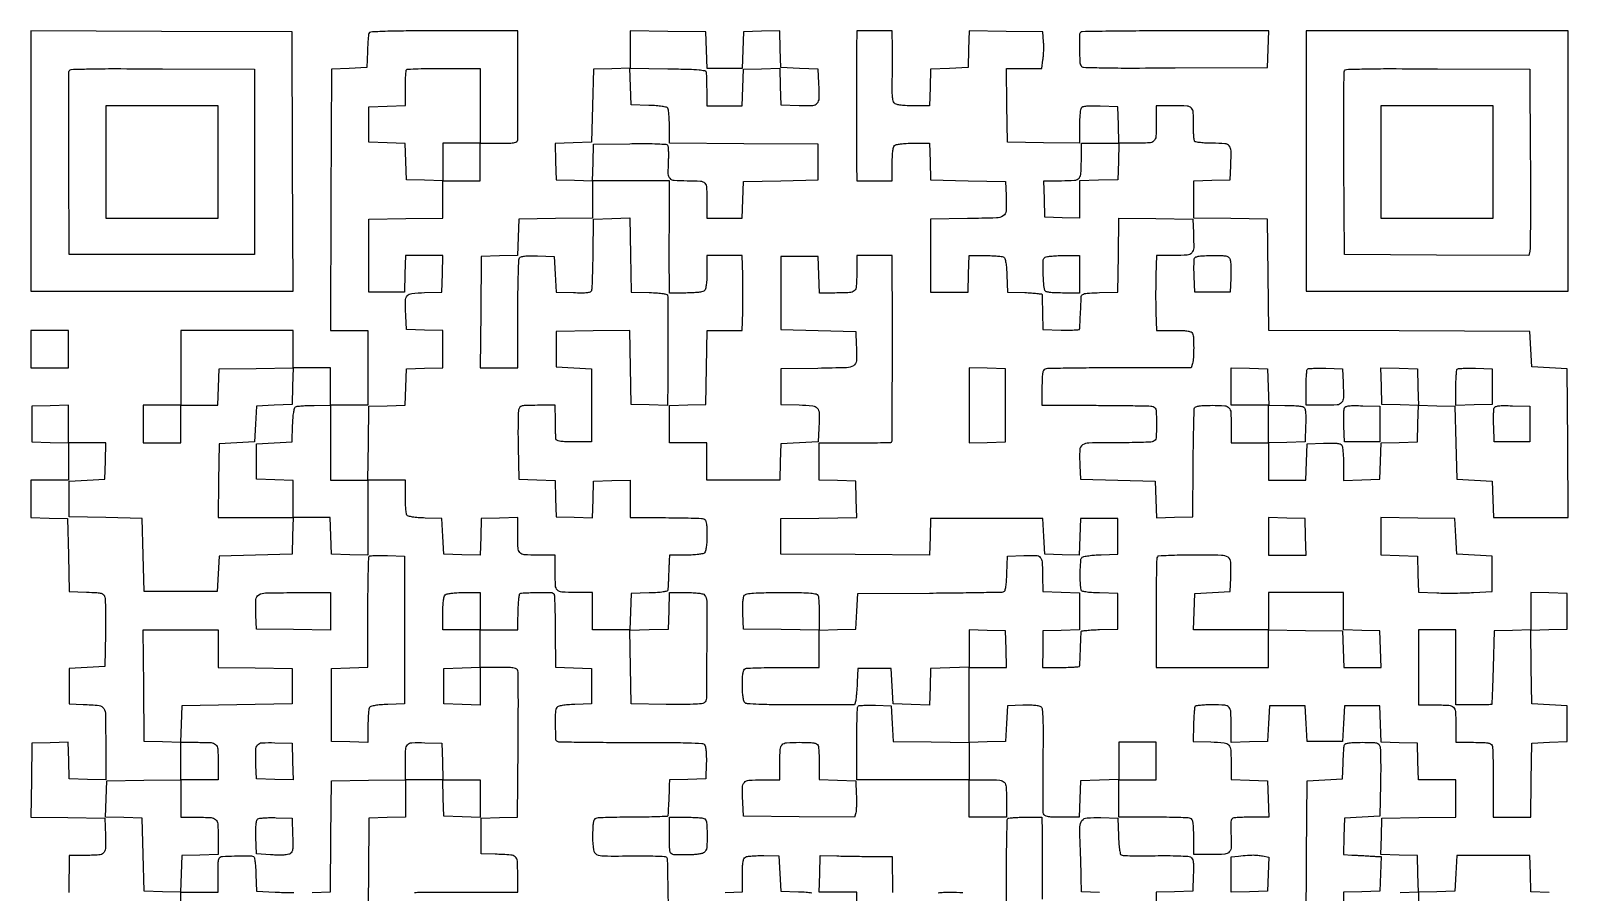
# Model space of a CAD drawing. Extents: x 156 to 936, y 100 to 969.
# Drawn here: x 156 to 936, y 532 to 969 of the extents above; entities that cross this region are included whole.
import ezdxf

# ---------------------------------------------------------------- set-up
doc = ezdxf.new("R2010")
doc.units = 0

msp = doc.modelspace()

# ---------------------------------------------------------------- linework, layer by layer
for points in [[(926.287036, 531.787036), (917.074071, 532.074071), (916.787036, 541.287036), (916.5, 550.5), (898, 550.5), (879.5, 550.5), (879, 541.5), (878.5, 532.5), (869.288016, 532.212977), (860.076031, 531.925954), (859.788016, 541.212977), (859.5, 550.5), (850.212977, 550.788016), (840.925954, 551.076031), (841.212977, 560.288016), (841.5, 569.5), (860.25, 569.772065), (879, 570.044131), (879, 579.522065), (879, 589), (869.537526, 589), (860.075052, 589), (859.787526, 598.25), (859.5, 607.5), (850.287036, 607.787036), (841.074071, 608.074071), (840.787036, 617.287036), (840.5, 626.5), (831.5, 626.5), (822.5, 626.5), (822, 617.5), (821.5, 608.5), (812.5, 608.5), (803.5, 608.5), (803, 617.5), (802.5, 626.5), (793.5, 626.5), (784.5, 626.5), (784, 617.5), (783.5, 608.5), (774.25, 608.212474), (765, 607.924948), (765, 615.880687, 0.010965), (764.836095, 623.354089, 0.167968), (763.900417, 625.719455, 0.20119), (761.766276, 626.788006, 0.016782), (755.452028, 627, 0.008888), (752.222727, 626.942591, 0.013515), (749.422206, 626.767103, 0.008085), (747.120853, 626.522754, 0.227632), (746.628031, 626.207158, 0.115406), (746.424959, 625.602036, 0.004189), (746.21565, 623.162924, 0.007479), (746.034348, 620.255064, 0.005156), (745.912271, 616.957158), (745.686513, 608.5), (754.736068, 608.213893, -0.016106), (761.515862, 607.780658, -0.193567), (763.795303, 606.598505, -0.1672), (764.794499, 604.086841, -0.01135), (764.986345, 596.287526), (765, 589.075052), (774.25, 588.787526), (783.5, 588.5), (783.787526, 579.25), (784.075052, 570), (775.619313, 570, 0.005561), (772.283517, 569.962899, 0.007419), (769.256236, 569.850592, 0.00541), (766.732639, 569.692055, 0.072943), (765.831787, 569.491376, 0.207813), (765.223381, 568.895958, 0.061832), (764.877835, 567.61195, 0.036994), (764.743996, 565.569204, 0.010749), (764.838788, 562.413203, -0.013951), (765.014356, 554.982577, -0.178905), (764.054579, 552.419832, -0.199266), (761.704772, 551.240922, -0.01791), (754.980948, 551), (746, 551), (746, 559.893011, 0.00673), (745.937024, 564.571713, 0.034532), (745.688469, 567.154102, 0.06988), (745.217093, 568.653872, 0.192406), (744.418213, 569.393011, 0.081401), (743.244542, 569.635772, 0.002396), (738.184475, 569.821697, 0.00474), (732.207024, 569.955951, 0.003244), (725.418213, 570), (708, 570), (708, 579.5), (708, 589), (717.5, 589), (727, 589), (727, 598.5), (727, 608), (717.5, 608), (708, 608), (708, 598.536212), (708, 589.072424), (698.25, 588.786212), (688.5, 588.5), (688.212474, 579.25), (687.924948, 570), (679.079106, 570, -0.005878), (674.137473, 570.058099, -0.040762), (671.731821, 570.311608, -0.100956), (670.442584, 570.838097, -0.187394), (669.803375, 571.75, -0.057871), (669.636733, 573.073312, -0.000953), (669.57898, 580.524659, -0.002459), (669.570938, 589.201969, -0.001629), (669.643152, 599.163733, 0.00201), (669.730565, 612.638989, 0.0108), (669.590187, 619.975245, 0.013105), (669.281961, 624.572874, 0.198789), (668.551205, 625.957503, 0.130126), (667.558181, 626.417653, 0.021139), (665.432737, 626.701708, 0.020265), (662.669768, 626.840145, 0.011743), (659.344796, 626.793771), (651.5, 626.5), (651, 617.5), (650.5, 608.5), (641.25, 608.212474), (632, 607.924948), (632, 626.962474), (632, 646), (641.537526, 646), (651.075052, 646), (650.787526, 655.25), (650.5, 664.5), (641.25, 664.787526), (632, 665.075052), (632, 655.573738), (632, 646.072424), (622.25, 645.786212), (612.5, 645.5), (612.211984, 636.212977), (611.923969, 626.925954), (602.711984, 627.212977), (593.5, 627.5), (593, 636.5), (592.5, 645.5), (584, 645.5), (575.5, 645.5), (575.245668, 638.5, -0.005576), (575.110521, 635.655057, -0.006083), (574.914846, 632.895312, -0.00573), (574.691674, 630.538492, -0.029765), (574.476616, 629.25), (573.961896, 627), (546.680948, 627, -0.002273), (533.614214, 627.059398, -0.008254), (525.311537, 627.271993, -0.006438), (519.543128, 627.589485, -0.181334), (518.2, 628.2, -0.142062), (517.698102, 629.111853, -0.021703), (517.327993, 631.174718, -0.021121), (517.08019, 633.863816, -0.012415), (517, 637.093011, -0.008396), (517.066678, 641.063507, -0.038703), (517.321129, 643.347444, -0.075375), (517.797625, 644.69971, -0.180715), (518.581787, 645.393011, -0.081716), (519.759931, 645.635929, -0.002287), (524.9624, 645.821697, -0.004625), (531.101301, 645.955961, -0.003154), (538.081787, 646), (556, 646), (556, 655.462474), (556, 664.924948), (565.25, 665.212474), (574.5, 665.5), (575, 674.5), (575.5, 683.5), (612, 683.754752, 0.001128), (626.079013, 683.884777, 0.00179), (638.133676, 684.066465, 0.000377), (648.730117, 684.272113, 0.0839), (649.710388, 684.458167, 0.243594), (650.264438, 685.067468, 0.024809), (650.685593, 687.039034, 0.022707), (651.012149, 689.855322, 0.00928), (651.210388, 693.703415), (651.5, 702.5), (659.765768, 702.790697, -0.015646), (666.032983, 702.814918, -0.203847), (668.105152, 701.865558, -0.171079), (669.048717, 699.634598, -0.010385), (669.346713, 692.27678), (669.5, 684.5), (678.75, 684.212474), (688, 683.924948), (688, 674.5), (688, 665.075052), (678.75, 664.787526), (669.5, 664.5), (669.395592, 655.25), (669.291184, 646), (678.645592, 646, 0.007513), (682.240819, 646.054024, 0.012229), (685.28856, 646.220312, 0.005918), (687.804368, 646.449373, 0.338157), (688.123976, 646.75, 0.02839), (688.182343, 647.293132, 0.000807), (688.296163, 649.629688, 0.001639), (688.416666, 652.380301, 0.001126), (688.536053, 655.5, -0.000724), (688.652824, 658.617054, -0.00106), (688.765352, 661.359289, -0.000499), (688.86846, 663.69418, -0.019416), (688.912077, 664.212474, -0.3424), (689.204296, 664.506356, -0.005444), (691.69136, 664.80012, -0.01172), (694.697337, 665.050931, -0.007183), (698.25, 665.212474), (707.5, 665.5), (707.5, 674.5), (707.5, 683.5), (698.25, 683.787526, -0.007992), (694.069347, 683.984403, -0.023777), (691.219671, 684.300829, -0.029166), (689.338103, 684.714568, -0.300478), (688.843389, 685.287526, -0.0241), (688.458166, 690.076629, -0.016542), (688.463653, 695.527781, -0.009594), (688.734788, 700.612365, -0.204171), (689.410769, 701.925945, -0.129926), (690.277512, 702.327992, -0.010964), (692.732668, 702.709071, -0.013979), (695.726571, 703.021879, -0.010353), (699.049836, 703.206324), (707.5, 703.5), (707.5, 712.5), (707.5, 721.5), (698, 721.5), (688.5, 721.5), (688.211966, 712.211622), (687.923933, 702.923244), (679.211966, 703.211622), (670.5, 703.5), (670, 712.5), (669.5, 721.5), (641, 721.5), (612.5, 721.5), (612.212316, 712.238012), (611.924631, 702.976023), (574.212316, 703.238012), (536.5, 703.5), (536.5, 712.5), (536.5, 721.5), (555.787238, 721.771723), (575.074477, 722.043446), (574.787238, 731.271723), (574.5, 740.5), (565.25, 740.787526), (556, 741.075052), (556, 750.513912), (556, 759.952773), (574.138973, 759.948692, 0.002137), (581.122709, 759.976972, 0.003444), (587.071272, 760.06746, 0.000673), (592.298652, 760.190036, 0.192477), (592.692073, 760.358739, 0.197778), (592.947084, 760.97061, 0.000057), (593.066446, 789.0417, 0.001126), (593.119978, 817.431873, 0.001134), (593.045361, 845.75), (593, 855), (584, 855), (575, 855), (575, 846.106989, -0.014732), (574.800898, 839.350994, -0.19511), (573.750156, 837.143776, -0.175559), (571.407908, 836.171283, -0.011491), (563.955738, 836), (556.075052, 836), (555.787526, 845.25), (555.5, 854.5), (546, 854.5), (536.5, 854.5), (536.5, 836), (536.5, 817.5), (555.5, 817), (574.5, 816.5), (574.800912, 809.520917, -0.020449), (574.818265, 801.624132, -0.253026), (573.339682, 799.125538, -0.128108), (569.873171, 798.106261, -0.004158), (555.236474, 797.772016), (536.5, 797.5), (536.5, 788.5), (536.5, 779.5), (545.740334, 779.212602, -0.015844), (552.678762, 778.776454, -0.194277), (554.990355, 777.578192, -0.177046), (555.934395, 775.057347, -0.012739), (555.800912, 767.479083), (555.5, 760.5), (546, 760), (536.5, 759.5), (536.212474, 750.25), (535.924948, 741), (517.462474, 741), (499, 741), (499, 750.5), (499, 760), (489.5, 760), (480, 760), (480, 769.462474), (480, 778.924948), (489.25, 779.212474), (498.5, 779.5), (498.772065, 798.25), (499.044131, 817), (507.951096, 817), (516.858062, 817), (517.179031, 826.25, 0.005736), (517.277592, 830.495207, 0.003234), (517.304751, 835.646875, 0.003227), (517.264969, 840.846037, 0.005283), (517.156293, 845.25), (516.812585, 855), (507.906293, 855), (499, 855), (499, 846.7, -0.011084), (498.92177, 843.171507, -0.020332), (498.677711, 840.306878, -0.021091), (498.310542, 838.139671, -0.144849), (497.8, 837.2, -0.144849), (496.860329, 836.689458, -0.021091), (494.693122, 836.322289, -0.020332), (491.828493, 836.07823, -0.011084), (488.3, 836), (480, 836), (479.933948, 845.25, -0.001558), (479.914517, 850.07687, -0.000466), (479.914668, 857.4375, -0.000467), (479.930247, 865.701619, -0.000505), (479.961067, 873.75), (480.054238, 893), (460.489593, 893), (440.924948, 893), (441.212474, 902.25), (441.5, 911.5), (459.926619, 911.773242, -0.00367), (468.291873, 911.835876, -0.010862), (474.033783, 911.711967, -0.007851), (478.17462, 911.46737, -0.24009), (479.033748, 910.945395, -0.116707), (479.285347, 910.189237, -0.010794), (479.418821, 908.207806, -0.013445), (479.46391, 905.8079, -0.010152), (479.389025, 903.172153, 0.013841), (479.247338, 896.434613, 0.189295), (480.141238, 894.201867, 0.191966), (482.309828, 893.190195, 0.014296), (488.960399, 893, -0.014986), (495.664219, 892.799025, -0.196149), (497.862481, 891.744398, -0.174397), (498.830027, 889.395763, -0.011364), (499, 881.918213), (499, 874), (507.962474, 874), (516.924948, 874), (517.212474, 883.25), (517.5, 892.5), (536.5, 893), (555.5, 893.5), (555.5, 902.5), (555.5, 911.5), (517.75, 911.762025), (480, 912.02405), (479.984687, 920.262025, 0.008604), (479.922842, 923.505426, 0.011608), (479.748365, 926.434916, 0.00876), (479.504897, 928.856025, 0.112574), (479.201688, 929.707902, 0.195149), (478.447011, 930.24575, 0.020215), (476.262875, 930.673305, 0.020298), (473.292364, 931.008289, 0.009786), (469.467001, 931.207902), (460.5, 931.5), (460.212187, 940.771725), (459.924373, 950.04345), (479.212187, 949.771725, -0.002401), (489.821126, 949.571304, -0.016821), (494.987853, 949.274769, -0.029932), (497.897228, 948.832634, -0.328785), (498.63465, 948, -0.014308), (498.693088, 947.041814, -0.001319), (498.763631, 944.664062, -0.001701), (498.830636, 941.827544, -0.001333), (498.88465, 938.75), (499, 931), (507.962474, 931), (516.924948, 931), (517.212474, 940.25), (517.5, 949.5), (526.711984, 949.787023), (535.923969, 950.074046), (536.211984, 940.787023), (536.5, 931.5), (545.721624, 931.21285, 0.015937), (552.688112, 931.218029, 0.205359), (554.993564, 932.296927, 0.182581), (555.945949, 934.775708, 0.012183), (555.800912, 942.520917), (555.5, 949.5), (546, 950), (536.5, 950.5), (536.211984, 959.787023), (535.923969, 969.074046), (526.711984, 968.787023), (517.5, 968.5), (517.212474, 959.25), (516.924948, 950), (508, 950), (499.075052, 950), (498.787526, 959.25), (498.5, 968.5), (479.25, 968.771593), (460, 969.043186), (460, 959.559119), (460, 950.075052), (450.75, 949.787526), (441.5, 949.5), (441, 931), (440.5, 912.5), (431.212977, 912.211984), (421.925954, 911.923969), (422.212977, 902.711984), (422.5, 893.5), (431.75, 893.212474), (441, 892.924948), (441, 883.484539), (441, 874.044131), (422.25, 873.772065), (403.5, 873.5), (403.212964, 864.287036), (402.925929, 855.074071), (393.712964, 854.787036), (384.5, 854.5), (384.234427, 826.25), (383.968853, 798), (393.484427, 798), (403, 798), (403.022612, 802.75, 0.000502), (403.033801, 805.728996, 0.000052), (403.052335, 812.729728, 0.000065), (403.072462, 821.069482, 0.000052), (403.092046, 830.053329, -0.003162), (403.165407, 838.786841, -0.004859), (403.35019, 846.3458, -0.001775), (403.594987, 852.834704, -0.128784), (403.905087, 853.846427, -0.196716), (404.677864, 854.408393, -0.034395), (406.488389, 854.722009, -0.025635), (409.178578, 854.860663, -0.008764), (413.085653, 854.793098), (421.5, 854.5), (422, 845.5), (422.5, 836.5), (431.266353, 836.210829, 0.00737), (435.563265, 836.132465, 0.028627), (438.220197, 836.275393, 0.046619), (439.867434, 836.61643, 0.230735), (440.540253, 837.244302, 0.080308), (440.750182, 838.248239, 0.001709), (440.965124, 843.309211, 0.003904), (441.150475, 849.244387, 0.002617), (441.2739, 856.033473), (441.5, 873.5), (450.727798, 873.787232), (459.955596, 874.074464), (460.227798, 855.287232), (460.5, 836.5), (469.75, 836.212474, -0.00781), (473.960367, 836.015735, -0.024316), (476.781906, 835.701435, -0.031146), (478.612101, 835.288651, -0.317073), (479.071028, 834.712474, -0.014351), (479.144105, 832.262049, -0.000193), (479.155112, 817.144495, -0.000634), (479.141449, 802.362495, -0.001279), (479.086123, 790.712474), (479, 778.924948), (469.75, 779.212474), (460.5, 779.5), (460.227854, 798.271984), (459.955708, 817.043968), (441.227854, 816.771984), (422.5, 816.5), (422.5, 807.5), (422.5, 798.5), (431.5, 798), (440.5, 797.5), (440.5, 779), (440.5, 760.5), (431.5, 760.5, -0.006169), (426.767578, 760.558392, -0.034534), (424.245924, 760.795407, -0.077169), (422.876523, 761.244338, -0.258126), (422.36535, 762, -0.014308), (422.306912, 762.958186, -0.001319), (422.236369, 765.335938, -0.001701), (422.169364, 768.172456, -0.001333), (422.11535, 771.25), (422, 779), (413.019052, 779, 0.004723), (407.4538, 778.947427, 0.053257), (405.266745, 778.67193, 0.153829), (404.144405, 778.003755, 0.122326), (403.483537, 776.75, 0.053901), (403.275019, 775.202744, 0.002978), (403.175744, 770.314063, 0.004581), (403.145502, 764.484344, 0.003332), (403.214485, 758), (403.5, 741.5), (412.712964, 741.212964), (421.925929, 740.925929), (422.212964, 731.712964), (422.5, 722.5), (431.711984, 722.212977), (440.923969, 721.925954), (441.211984, 731.212977), (441.5, 740.5), (450.75, 740.787526), (460, 741.075052), (460, 731.537526), (460, 722), (477.918213, 722, -0.003154), (484.898699, 721.955961, -0.004625), (491.0376, 721.821697, -0.002287), (496.240069, 721.635929, -0.081716), (497.418213, 721.393011, -0.180715), (498.202375, 720.69971, -0.075375), (498.678871, 719.347444, -0.038703), (498.933322, 717.063507, -0.008396), (499, 713.093011, -0.012415), (498.91981, 709.863816, -0.021121), (498.672007, 707.174718, -0.021703), (498.301898, 705.111853, -0.142062), (497.8, 704.2, -0.144849), (496.860329, 703.689458, -0.021091), (494.693122, 703.322289, -0.020332), (491.828493, 703.07823, -0.011084), (488.3, 703), (480, 703), (479.860954, 700.25, 0.001975), (479.794646, 698.82715, 0.000617), (479.706239, 696.692187, 0.000616), (479.613375, 694.30739, 0.00068), (479.529519, 692, -0.0021), (479.443515, 689.805221, -0.002589), (479.344128, 687.759461, -0.002137), (479.244401, 686.0418, -0.01897), (479.168565, 685.287526, -0.298172), (478.668781, 684.715038, -0.02891), (476.780134, 684.301146, -0.023702), (473.926538, 683.984423, -0.008018), (469.75, 683.787526), (460.5, 683.5), (460.212474, 674.25), (459.924948, 665), (450.462474, 665), (441, 665), (441, 674.5), (441, 684), (432.106989, 684, -0.014768), (425.349521, 684.199638, -0.195511), (423.14255, 685.252746, -0.175208), (422.170753, 687.599988, -0.01141), (422, 695.081787), (422, 703), (413.106989, 703, -0.014805), (406.348064, 703.200175, -0.19591), (404.141331, 704.255648, -0.174856), (403.170226, 706.607881, -0.01133), (403, 714.119313), (403, 722.075052), (393.75, 721.787526), (384.5, 721.5), (384.211984, 712.212977), (383.923969, 702.925954), (374.711984, 703.212977), (365.5, 703.5), (365, 712.5), (364.5, 721.5), (356.031844, 721.793967, -0.010674), (352.460658, 721.994333, -0.020911), (349.63313, 722.333008, -0.02067), (347.533237, 722.763838, -0.192561), (346.797157, 723.293967, -0.112667), (346.494381, 724.145071, -0.008725), (346.251296, 726.569165, -0.011582), (346.077072, 729.502124, -0.008579), (346.015313, 732.75), (346, 741), (336.477935, 741), (326.955869, 741), (327.227935, 759.75), (327.5, 778.5), (336.712964, 778.787036), (345.925929, 779.074071), (346.212964, 788.287036), (346.5, 797.5), (355.75, 797.787526), (365, 798.075052), (365, 807.5), (365, 816.924948), (355.75, 817.212474), (346.5, 817.5), (346.199088, 824.479083, -0.012477), (346.062458, 832.011209, -0.170867), (346.97509, 834.54849, -0.198326), (349.222155, 835.762911, -0.017722), (355.759315, 836.211203), (364.5, 836.5), (364.787526, 845.75), (365.075052, 855), (355.575052, 855), (346.075052, 855), (345.787526, 845.75), (345.5, 836.5), (336.5, 836.5), (327.5, 836.5), (327.5, 855), (327.5, 873.5), (346.25, 873.772065), (365, 874.044131), (365, 883.522065), (365, 893), (374.5, 893), (384, 893), (384, 902.5), (384, 912), (393.5, 912, 0.004782), (398.95597, 912.052179, 0.04056), (401.394149, 912.29731, 0.120471), (402.58159, 912.829103, 0.224316), (403.047778, 913.75, 0.006327), (403.065869, 914.985505, 0.00023), (403.073049, 919.685938, 0.000422), (403.074292, 925.242884, 0.000296), (403.066715, 931.5, -0.000002), (403.054286, 938.412661, -0.000002), (403.040782, 945.957812, -0.000002), (403.028209, 953.0115, -0.000004), (403.018936, 958.25), (403, 969), (365.468615, 969, 0.001408), (346.474772, 968.946504, 0.006817), (335.689443, 968.738684, 0.004275), (328.414872, 968.436986, 0.302782), (327.488341, 967.75, 0.062379), (327.299299, 966.905307, 0.004511), (327.092081, 964.517187, 0.006263), (326.905777, 961.655284, 0.004694), (326.769726, 958.5), (326.5, 950.5), (317.5, 950), (308.5, 949.5), (308.242862, 883.25), (307.985724, 817), (317.492862, 817), (327, 817), (327, 798), (327, 779), (317.5, 779), (308, 779), (308, 788.5), (308, 798), (298.5, 798), (289, 798), (289, 807.5), (289, 817), (260.5, 817), (232, 817), (232, 798), (232, 779), (222.5, 779), (213, 779), (213, 769.5), (213, 760), (222.5, 760), (232, 760), (232, 769.5), (232, 779), (241.462474, 779), (250.924948, 779), (251.212474, 788.25), (251.5, 797.5), (270.28782, 797.772204), (289.075639, 798.044409), (288.78782, 788.772204), (288.5, 779.5), (279.5, 779), (270.5, 778.5), (270, 769.5), (269.5, 760.5), (260.5, 760), (251.5, 759.5), (251.227935, 740.75), (250.955869, 722), (270.015461, 722), (289.075052, 722), (288.787526, 712.75), (288.5, 703.5), (270, 703), (251.5, 702.5), (251, 693.5), (250.5, 684.5), (232, 684.5), (213.5, 684.5), (213, 703), (212.5, 721.5), (194, 722), (175.5, 722.5), (175.5, 731.5), (175.5, 740.5), (184.5, 741), (193.5, 741.5), (193.787526, 750.75), (194.075052, 760), (184.537526, 760), (175, 760), (175, 769.537526), (175, 779.075052), (165.75, 778.787526), (156.5, 778.5), (156.5, 769.5), (156.5, 760.5), (165.75, 760.212474), (175, 759.924948), (175, 750.462474), (175, 741), (165.5, 741), (156, 741), (156, 731.537526), (156, 722.075052), (165.25, 721.787526), (174.5, 721.5), (175, 703), (175.5, 684.5), (184.240685, 684.211203, -0.005372), (189.515509, 683.980162, -0.052168), (191.721695, 683.626938, -0.141216), (192.867084, 682.934777, -0.12694), (193.526201, 681.711203, -0.054081), (193.731075, 680.186011, -0.002903), (193.827117, 675.302666, -0.004516), (193.855215, 669.481573, -0.003275), (193.785515, 663), (193.5, 646.5), (184.5, 646), (175.5, 645.5), (175.5, 636.5), (175.5, 627.5), (182.5, 627.245668, -0.016406), (190.616741, 626.683691, -0.240605), (192.950409, 625.17412, -0.128146), (193.844334, 621.937716, -0.003647), (193.95, 607.450028), (193.95, 588.92561), (184.725, 589.212805), (175.5, 589.5), (175.211984, 598.787023), (174.923969, 608.074046), (165.711984, 607.787023), (156.5, 607.5), (156.228016, 588.772146), (155.956032, 570.044292), (174.728016, 569.772146), (193.5, 569.5), (193.789171, 560.733647, -0.015236), (193.805876, 554.065499, -0.198379), (192.816365, 551.847555, -0.177161), (190.497243, 550.842897, -0.0117), (183.101522, 550.586035), (175.5, 550.5), (175.228072, 531.787236)], [(350.70906, 531.773153, -0.01976), (353.627836, 531.972485, -0.011128), (357.179025, 531.99527, 0.002648), (361.597194, 531.948686, 0.000725), (368.563526, 531.922233, 0.000733), (376.461202, 531.915273, 0.000764), (384.25, 531.931729), (403, 532), (403, 540.980948, 0.014075), (402.810651, 547.706186, 0.199016), (401.785755, 549.832254, 0.165509), (399.47539, 550.810854, 0.009074), (391.5, 551.245668), (384.5, 551.5), (384.5, 560.5), (384.5, 569.5), (393.72559, 569.787203), (402.95118, 570.074406), (403.22559, 606.287203, 0.00098), (403.304273, 620.293536, 0.001522), (403.311694, 632.376553, 0.000434), (403.277024, 642.891328, 0.050631), (403.133369, 644.25, 0.19847), (402.507544, 645.167984, 0.101089), (401.188071, 645.693607, 0.039124), (398.677636, 645.943937, 0.005295), (393.383369, 646), (384, 646), (384, 636.462474), (384, 626.924948), (374.75, 627.212474), (365.5, 627.5), (365.5, 636.5), (365.5, 645.5), (374.75, 645.787526), (384, 646.075052), (384, 655.537526), (384, 665), (374.5, 665), (365, 665), (365, 673.3, -0.011084), (365.07823, 676.828493, -0.020332), (365.322289, 679.693122, -0.021091), (365.689458, 681.860329, -0.144849), (366.2, 682.8, -0.144849), (367.139671, 683.310542, -0.021091), (369.306878, 683.677711, -0.020332), (372.171507, 683.92177, -0.011084), (375.7, 684), (384, 684), (384, 674.5), (384, 665), (393.5, 665), (403, 665), (403.141569, 671.25, -0.002684), (403.25303, 675.227468, -0.006579), (403.389193, 678.15089, -0.008594), (403.572542, 680.530798, -0.010479), (403.828956, 682.75, -0.359449), (404.90726, 683.743861, -0.008256), (412.366236, 684.027604, -0.009149), (419.794069, 684.051472, -0.255911), (421.420599, 683.128473, -0.129453), (421.640158, 682.408767, -0.001393), (421.826966, 677.198477, -0.004282), (421.974799, 671.162397, -0.00276), (422.047595, 664.165099), (422.135958, 646.073252), (431.317979, 645.786626), (440.5, 645.5), (440.5, 636.5), (440.5, 627.5), (432.031844, 627.206033, 0.010674), (428.460658, 627.005667, 0.020911), (425.63313, 626.666992, 0.02067), (423.533237, 626.236162, 0.192561), (422.797157, 625.706033, 0.13518), (422.101035, 623.435099, 0.009506), (422.035936, 616.723806, 0.006766), (422.193222, 609.839907, 0.250247), (422.957141, 608.526489, 0.135056), (423.778507, 608.28577, 0.000455), (434.330017, 608.120194, 0.002441), (446.300325, 608.001696, 0.001523), (460.329246, 607.974038, -0.001444), (479.036386, 607.940101, -0.007227), (489.517051, 607.739313, -0.005937), (496.413192, 607.425444, -0.208108), (497.822874, 606.713424, -0.134369), (498.245794, 605.780424, -0.015974), (498.534995, 603.506521, -0.01769), (498.703054, 600.670066, -0.012258), (498.700768, 597.456858), (498.5, 589.5), (489.25, 589.212474), (480, 588.924948), (479.929928, 586.212474, -0.004313), (479.794108, 582.271996, -0.00193), (479.550721, 577.090725, -0.000741), (479.275214, 571.825766, -0.033922), (479.143773, 570.75, -0.345753), (478.793747, 570.445702, -0.001793), (473.925633, 570.220312, -0.006636), (468.270518, 570.053962, -0.004034), (461.581787, 570, 0.003244), (454.792976, 569.955951, 0.00474), (448.815525, 569.821697, 0.002396), (443.755458, 569.635772, 0.081401), (442.581787, 569.393011, 0.191329), (441.784221, 568.65816, 0.070419), (441.312348, 567.172841, 0.034901), (441.06329, 564.619373, 0.006864), (441, 560.009588, 0.028864), (441.381654, 553.403862, 0.260703), (443.01499, 551.142286, 0.108061), (446.662367, 550.326748, 0.003518), (461.746829, 550.362132, -0.003711), (467.732119, 550.373866, -0.005636), (472.933657, 550.286826, -0.002325), (477.371146, 550.141877, -0.129789), (478.157839, 549.90245, -0.254452), (478.862063, 548.669335, -0.000452), (479.347025, 524.005858, -0.001469)], [(802.97595, 513), (803.237975, 550.75), (803.5, 588.5), (812.5, 589), (821.5, 589.5), (821.769726, 597.5, -0.004694), (821.905777, 600.655284, -0.006263), (822.092081, 603.517187, -0.004511), (822.299299, 605.905307, -0.062379), (822.488341, 606.75, -0.24209), (823.109081, 607.329424, -0.034351), (824.871779, 607.700105, -0.025952), (827.538795, 607.931925, -0.008703), (831.449563, 608, -0.005159), (836.689307, 607.945935, -0.055709), (838.786383, 607.667632, -0.155411), (839.871744, 606.999805, -0.117838), (840.516463, 605.75, -0.053901), (840.724981, 604.202744, -0.002978), (840.824256, 599.314063, -0.004581), (840.854498, 593.484344, -0.003332), (840.785515, 587), (840.5, 570.5), (831.5, 570), (822.5, 569.5), (822.212474, 560.25), (821.924948, 551), (826.212474, 550.812469, -0.00137), (828.037234, 550.727646, -0.001144), (829.974914, 550.627808, -0.001154), (831.747247, 550.528323, -0.003151), (833, 550.447178, 0.001945), (834.157778, 550.36938, 0.001049), (835.584874, 550.282064, 0.001044), (837.039406, 550.199178, 0.001643), (838.288933, 550.134709), (841.077866, 550), (840.788933, 541.25), (840.5, 532.5), (831.287036, 532.212964), (822.074071, 531.925929), (821.787036, 522.712964)], [(651, 513), (651, 540.833333, -0.002241), (651.04805, 551.551666, -0.003605), (651.195833, 560.686458, -0.000738), (651.395155, 568.701513, -0.192076), (651.666667, 569.333333, -0.173108), (652.226806, 569.598804, -0.006456), (654.585417, 569.804167, -0.011027), (657.425165, 569.951643, -0.007459), (660.666667, 570), (669, 570), (669.022304, 562.75, -0.000144), (669.033476, 558.744948, -0.000032), (669.050162, 551.901563, -0.000033), (669.068404, 543.99727, -0.000032), (669.085816, 536, 0.002388), (669.138167, 528.401255, 0.003495)], [(698.25, 531.787526), (689, 532.075052), (688.91001, 539.287526, 0.003089), (688.845561, 542.741882, 0.001408), (688.720742, 547.254858, 0.001395), (688.562549, 552.009804, 0.001919), (688.392061, 556.282204, -0.012892), (688.232582, 565.171568, -0.163685), (689.308327, 568.288434, -0.215661), (691.923921, 569.680718, -0.024371), (698.805586, 569.788122), (707.5, 569.5), (707.792098, 560.532999, 0.010259), (707.986729, 556.869777, 0.018223), (708.318579, 553.866284, 0.015415), (708.732496, 551.5564, 0.205075), (709.218537, 550.864937, 0.130532), (710.119793, 550.592081, 0.002844), (714.741273, 550.459432, 0.006305), (720.184601, 550.402831, 0.004192), (726.426439, 550.468965, -0.005649), (732.714481, 550.517263, -0.008025), (738.304066, 550.40732, -0.00493), (742.977636, 550.194169, -0.107841), (744.289532, 549.830686, -0.137579), (745.210965, 548.957396, -0.094293), (745.708899, 547.596448, -0.042744), (745.889034, 545.270143, -0.006791), (745.789532, 540.693659), (745.5, 532.5), (736.22854, 532.21219), (726.957079, 531.92438), (727.22854, 512.71219)], [(231.771593, 512.75), (232.043186, 532), (241.521593, 532), (251, 532), (251, 541, -0.004167), (251.047453, 546.694159, -0.056447), (251.315467, 548.753107, -0.190277), (251.989147, 549.700204, -0.133034), (253.25, 550.106795, -0.004565), (259.313696, 550.339146, -0.008934), (264.146892, 550.393772, -0.006111), (267.933679, 550.322616, -0.131389), (268.994487, 550.003407, -0.214506), (269.369986, 549.448148, -0.009678), (269.72888, 547.115376, -0.014764), (270.026857, 544.254177, -0.009886), (270.206033, 540.968156), (270.5, 532.5), (280, 532, 0.006698), (284.306468, 531.831154, 0.004023), (289.422022, 531.740363, 0.004028)], [(508.25, 531.788933), (517, 532.077866), (517, 540.489243, -0.007908), (517.068104, 544.794866, -0.033863), (517.322589, 547.348384, -0.061215), (517.7908, 548.921345, -0.16369), (518.565946, 549.776967, -0.095858), (519.583686, 550.11319, -0.011724), (521.929086, 550.359171, -0.013538), (524.758978, 550.512064, -0.010792), (527.815946, 550.528321), (535.5, 550.403328), (536, 541.451664), (536.5, 532.5), (545.467001, 532.207902, -0.009786), (549.292364, 532.008289, -0.020298), (552.262875, 531.673305, -0.020215)], [(575, 513), (575, 532), (565.462474, 532), (555.924948, 532), (556.212474, 541.25), (556.5, 550.5), (565, 550.338183, 0.000871), (568.952869, 550.269817, 0.000459), (573.860561, 550.197996, 0.000457), (578.884653, 550.13368, 0.000705), (583.227441, 550.088183), (592.954883, 550), (593.227441, 531.75)], [(616.283644, 531.676767, -0.02047), (619.117343, 531.921443, -0.0113), (622.593011, 532, -0.017303), (628.793979, 531.785347, -0.202126)]]:
    msp.add_lwpolyline(points, format="xyb")
for points in [[(156, 903.007138), (156, 837), (222.50719, 837), (289.014379, 837), (288.75719, 902.75), (288.5, 968.5), (222.25, 968.757138), (156, 969.014276)], [(803, 903), (803, 837), (869.5, 837), (936, 837), (936, 903), (936, 969), (869.5, 969), (803, 969)], [(194, 902.5), (194, 874), (222.5, 874), (251, 874), (251, 902.5), (251, 931), (222.5, 931), (194, 931)], [(841, 902.5), (841, 874), (869.5, 874), (898, 874), (898, 902.5), (898, 931), (869.5, 931), (841, 931)], [(156, 807.5), (156, 798), (165.5, 798), (175, 798), (175, 807.5), (175, 817), (165.5, 817), (156, 817)], [(632, 779), (632, 759.924948), (641.25, 760.212474), (650.5, 760.5), (650.5, 779), (650.5, 797.5), (641.25, 797.787526), (632, 798.075052)], [(859.788029, 788.211971), (860.076058, 778.923942), (850.788029, 779.211971), (841.5, 779.5), (841.211971, 788.788029), (840.923942, 798.076058), (850.211971, 797.788029), (859.5, 797.5)], [(784, 712.537526), (784, 703), (793.537526, 703), (803.075052, 703), (802.787526, 712.25), (802.5, 721.5), (793.25, 721.787526), (784, 722.075052)]]:
    msp.add_lwpolyline(points, close=True)
for points in [[(574.937673, 960.25, 0.001454), (574.891282, 949.242324, 0.000336), (574.879533, 930.703784, 0.000335), (574.89265, 912.172946, 0.001476), (574.939934, 901.25), (575, 893), (584, 893), (593, 893), (593, 901.3, -0.011084), (593.07823, 904.828493, -0.020332), (593.322289, 907.693122, -0.021091), (593.689458, 909.860329, -0.144849), (594.2, 910.8, -0.144682), (595.138013, 911.310039, -0.021131), (597.298731, 911.677383, -0.02038), (600.152513, 911.921656, -0.011159), (603.662474, 912), (611.924948, 912), (612.212474, 902.75), (612.5, 893.5), (631.5, 893), (650.5, 892.5), (650.800912, 885.520917, -0.020449), (650.818265, 877.624132, -0.253026), (649.339682, 875.125538, -0.128108), (645.873171, 874.106261, -0.004158), (631.236474, 873.772016), (612.5, 873.5), (612.5, 855), (612.5, 836.5), (622, 836.5), (631.5, 836.5), (631.787526, 845.75), (632.075052, 855), (640.287526, 854.984687, -0.008617), (643.521021, 854.922925, -0.011623), (646.441858, 854.748704, -0.008778), (648.855751, 854.505585, -0.112531), (649.706033, 854.202843, -0.192561), (650.236162, 853.466763, -0.02067), (650.666992, 851.36687, -0.020911), (651.005667, 848.539342, -0.010674), (651.206033, 844.968156), (651.5, 836.5), (660.25, 836.211067, -0.007597), (663.607366, 836.049109, -0.012484), (666.440266, 835.798132, -0.006114), (668.767177, 835.504425, -0.360052), (669.036012, 835.211067, -0.005736), (669.056375, 834.690936, -0.000131), (669.124305, 832.212001, -0.000293), (669.201404, 829.308637, -0.000198), (669.286012, 826), (669.5, 817.5), (678.75, 817.212474, 0.008007), (682.304248, 817.158945, 0.013105), (685.314937, 817.240745, 0.006724), (687.784687, 817.406019, 0.351641), (688.10936, 817.712474, 0.021734), (688.194067, 818.605976, 0.000344), (688.45127, 823.707708, 0.001014), (688.707788, 829.086103, 0.001171), (688.929841, 834.212474, -0.227369), (689.408461, 835.11395, -0.106448), (690.64216, 835.670043, -0.039651), (693.094865, 835.995998, -0.005447), (698.25, 836.212474), (707.5, 836.5), (707.772146, 855.271984), (708.044292, 874.043968), (726.772146, 873.771984), (745.5, 873.5), (745.820512, 866.599009, -0.012748), (745.980209, 858.96522, -0.175673), (745.040485, 856.409697, -0.202616), (742.737549, 855.237553, -0.017748), (736.047361, 855), (727.132827, 855), (726.816413, 845.075991, 0.004663), (726.715858, 840.617069, 0.002926), (726.677407, 835.401087, 0.002936), (726.699755, 830.265615, 0.005361), (726.787526, 826.075991), (727.075052, 817), (735.930537, 817, -0.006773), (740.587052, 816.936924, -0.03465), (743.160133, 816.688208, -0.070053), (744.655249, 816.216672, -0.192061), (745.393011, 815.418213, -0.081279), (745.868123, 813.124017, -0.010886), (745.968309, 808.173479, -0.012536), (745.835949, 803.19986, -0.052589), (745.369714, 800.25), (744.766737, 798), (708.465156, 798, 0.001563), (694.436495, 797.956157, 0.002443), (682.362514, 797.821697, 0.000664), (671.84454, 797.639195, 0.087152), (670.581787, 797.393011, 0.192406), (669.782907, 796.653872, 0.06988), (669.311531, 795.154102, 0.034532), (669.062976, 792.571713, 0.00673), (669, 787.893011), (669, 779), (696.418213, 779, -0.002067), (707.040849, 778.956091, -0.003165), (716.246975, 778.821697, -0.001104), (724.183226, 778.638057, -0.085473), (725.418213, 778.393011, -0.287803), (726.867422, 776.462453, -0.02087), (727.158167, 769.5, -0.02087), (726.867422, 762.537547, -0.287803), (725.418213, 760.606989, -0.081389), (724.244717, 760.364234, -0.0024), (719.190072, 760.178303, -0.004744), (713.218772, 760.044049, -0.003248), (706.437265, 760, 0.004712), (692.860475, 759.872061, 0.136985), (689.564486, 758.884468, 0.248772), (688.155481, 756.422187, 0.018802), (688.199088, 748.479083), (688.5, 741.5), (707.5, 741), (726.5, 740.5), (726.788016, 731.212977), (727.076031, 721.925954), (736.288016, 722.212977), (745.5, 722.5), (745.72234, 749.456727, -0.001683), (745.843423, 759.882323, -0.002613), (746.025148, 768.874814, -0.000775), (746.235837, 776.681532, -0.084671), (746.440955, 777.706727, -0.23033), (747.089521, 778.3129, -0.038741), (748.795355, 778.696894, -0.027363), (751.421615, 778.931936, -0.008637), (755.361626, 779, -0.016394), (761.746341, 778.790598, -0.199947), (763.892468, 777.726607, -0.169458), (764.834588, 775.368679, -0.011099), (765, 767.918213), (765, 760), (774.5, 760), (784, 760), (784, 750.5), (784, 741), (793.462474, 741), (802.924948, 741), (803.212474, 750.25), (803.5, 759.5), (811.914347, 759.793098, -0.008519), (815.914541, 759.864234, -0.027159), (818.5815, 759.721251, -0.039341), (820.340297, 759.389362, -0.187221), (821.149034, 758.793098, -0.110544), (821.472502, 757.893389, -0.009485), (821.732898, 755.445387, -0.01216), (821.918962, 752.480966, -0.009129), (821.984687, 749.212474), (822, 740.924948), (831.25, 741.212474), (840.5, 741.5), (840.787036, 750.712964), (841.074071, 759.925929), (850.287036, 760.212964), (859.5, 760.5), (859.788016, 769.787023), (860.076031, 779.074046), (869.288016, 778.787023), (878.5, 778.5), (879, 760), (879.5, 741.5), (888.5, 741), (897.5, 740.5), (897.787526, 731.25), (898.075052, 722), (917.049551, 722), (936.02405, 722), (935.762025, 759.75), (935.5, 797.5), (926.5, 798), (917.5, 798.5), (917, 807.5), (916.5, 816.5), (850.265561, 816.757133), (784.031122, 817.014266), (783.765561, 845.257133), (783.5, 873.5), (764.75, 873.772065), (746, 874.044131), (746, 883.484539), (746, 892.924948), (755.25, 893.212474), (764.5, 893.5), (764.800912, 900.479083, 0.012045), (764.945102, 908.067023, 0.169595), (764.047588, 910.595546, 0.207143), (761.842521, 911.758173, 0.019178), (755.539965, 912, -0.011031), (752.197864, 912.073741, -0.017647), (749.352487, 912.300176, -0.013608), (747.09915, 912.622128, -0.215258), (746.472396, 913.044665, -0.110701), (746.221259, 913.770582, -0.009366), (746.034775, 915.752151, -0.012065), (745.912432, 918.150271, -0.009041), (745.889264, 920.794665, 0.013019), (745.775046, 927.627285, 0.184634), (744.822528, 929.831441, 0.188018), (742.649889, 930.817451, 0.013585), (735.932612, 931), (727, 931), (727, 922.106989, -0.014732), (726.800898, 915.350994, -0.19511), (725.750156, 913.143776, -0.175559), (723.407908, 912.171283, -0.011491), (715.955738, 912), (708.075052, 912), (707.787526, 921.25), (707.5, 930.5), (698.58457, 930.791346, 0.007874), (694.325344, 930.863419, 0.025891), (691.518036, 930.721257, 0.03736), (689.675579, 930.391596, 0.190691), (688.849883, 929.791346, 0.110532), (688.526844, 928.892943, 0.009491), (688.266784, 926.449269, 0.012165), (688.080959, 923.490072, 0.009134), (688.015313, 920.227441), (688, 911.954883), (669.75, 912.227441), (651.5, 912.5), (651.227935, 931.25), (650.955869, 950), (659.916662, 950), (668.877454, 950), (669.509198, 954.25, 0.018696), (669.728911, 956.236114, 0.009788), (669.861229, 958.720312, 0.009722), (669.897511, 961.276034, 0.014691), (669.820471, 963.5), (669.5, 968.5), (650.787816, 968.771926), (632.075632, 969.043852), (631.787816, 959.771926), (631.5, 950.5), (622, 950), (612.5, 949.5), (612.212474, 940.25), (611.924948, 931), (603.584919, 931, -0.009183), (599.538367, 931.074326, -0.02907), (596.841727, 931.330886, -0.04395), (595.037951, 931.773872, -0.138222), (594.021097, 932.47458, -0.125079), (593.491098, 933.589189, -0.024523), (593.165701, 935.802749, -0.020936), (592.999712, 938.814653, -0.00977), (593.024538, 942.72458, 0.003165), (593.10265, 946.717686, 0.001862), (593.148043, 951.492533, 0.001862), (593.157869, 956.264977, 0.00318), (593.125886, 960.25), (593, 969), (584, 969), (575, 969)], [(688.666667, 968.333333, 0.195435), (688.046026, 966.862894, 0.005743), (688.032983, 960.003886, 0.007313), (688.195914, 953.275353, 0.132467), (688.830515, 951.239992, 0.247681), (690.053219, 950.540615, 0.003259), (699.101824, 950.292041, 0.005528), (712.519128, 950.15935, 0.001093), (736.565202, 950.239992), (783.5, 950.5), (783.787526, 959.75), (784.075052, 969), (736.704192, 969, 0.001318), (718.494261, 968.952009, 0.002152), (703.05269, 968.804167, 0.000264), (689.311796, 968.606216, 0.195034)], [(269.5, 902.5), (269.5, 855.5), (222.5, 855.5), (175.5, 855.5), (175.239372, 901.5, -0.000997), (175.174287, 919.225103, -0.001596), (175.197198, 934.357597, -0.000282), (175.267665, 947.72814, -0.090314), (175.461789, 948.759906, -0.301449), (176.45055, 949.464468, -0.003096), (185.402033, 949.70934, -0.005599), (198.68089, 949.841585, -0.001079), (222.722417, 949.759906), (269.5, 949.5)], [(384, 931), (384, 912), (374.5, 912), (365, 912), (365, 902.462474), (365, 892.924948), (355.75, 893.212474), (346.5, 893.5), (346.212964, 902.712964), (345.925929, 911.925929), (336.712964, 912.212964), (327.5, 912.5), (327.5, 921.5), (327.5, 930.5), (336.75, 930.787526), (346, 931.075052), (346, 939.870859, -0.007069), (346.048335, 943.289663, -0.010516), (346.195833, 946.278732, -0.005912), (346.400837, 948.768224, -0.174595), (346.666667, 949.333333, -0.188134), (347.281849, 949.603258, -0.001621), (352.522917, 949.804167, -0.005368), (358.591013, 949.951878, -0.0034), (365.666667, 950), (384, 950)], [(916.777529, 904.5, -0.001169), (916.844214, 887.089041, -0.00181), (916.812248, 872.054912, -0.000538), (916.723164, 858.995066, -0.057675), (916.505999, 857.240125), (915.956939, 854.980251), (869.22847, 855.240125), (822.5, 855.5), (822.239372, 901.5, -0.000997), (822.174287, 919.225103, -0.001596), (822.197198, 934.357597, -0.000282), (822.267665, 947.72814, -0.090314), (822.461789, 948.759906, -0.301449), (823.45055, 949.464468, -0.003096), (832.402033, 949.70934, -0.005599), (845.68089, 949.841585, -0.001079), (869.722417, 949.759906), (916.5, 949.5)], [(707.787526, 902.75), (707.5, 893.5), (697.75, 893.213788), (688, 892.927576), (688, 883.424855), (688, 873.922134), (679.25, 874.211067), (670.5, 874.5), (670.212474, 883.75), (669.924948, 893), (678.845843, 893, 0.016616), (685.545993, 893.22272, 0.200715), (687.804855, 894.349262, 0.168148), (688.798449, 896.845396, 0.010942), (688.986345, 904.75), (689, 912), (698.537526, 912), (708.075052, 912)], [(688, 845.5), (688, 836), (679.468615, 836, -0.008575), (675.536146, 836.067451, -0.026188), (672.877956, 836.298399, -0.035195), (671.135247, 836.668729, -0.250062), (670.535581, 837.25, -0.059849), (669.87471, 840.661603, -0.014239), (669.623757, 846.452221, -0.00853), (669.636899, 852.357007, -0.193905), (670.288736, 853.888736, -0.152627), (671.14726, 854.338404, -0.015509), (673.4503, 854.683056, -0.017715), (676.351842, 854.921835, -0.011671), (679.7, 855), (688, 855)], [(764.53186, 852.729083, -0.045288), (764.735265, 851.430652, -0.00895), (764.846004, 849.075142, -0.009416), (764.874264, 846.317546, -0.008627), (764.800912, 843.479083), (764.5, 836.5), (755.5, 836.5), (746.5, 836.5), (746.205027, 844.411609, -0.006569), (746.129541, 847.539392, -0.008656), (746.147568, 850.392336, -0.006579), (746.235027, 852.7687, -0.079281), (746.423642, 853.661609, -0.22457), (747.090262, 854.298479, -0.043417), (748.75639, 854.695609, -0.02855), (751.380684, 854.93277, -0.008261), (755.449563, 855, -0.005141), (760.703997, 854.94597, -0.056171), (762.795734, 854.666566, -0.156364), (763.880532, 853.993638, -0.115369)], [(783.787526, 788.25), (784.075052, 779), (792.287526, 778.984687, -0.009211), (795.527258, 778.918956, -0.012245), (798.467433, 778.732898, -0.009596), (800.895183, 778.472431, -0.110258), (801.793098, 778.149034, -0.187221), (802.389362, 777.340297, -0.039341), (802.721251, 775.5815, -0.027159), (802.864234, 772.914541, -0.008519), (802.793098, 768.914347), (802.5, 760.5), (793.25, 760.212474), (784, 759.924948), (784, 769.462474), (784, 779), (774.5, 779), (765, 779), (765, 788.537526), (765, 798.075052), (774.25, 797.787526), (783.5, 797.5)], [(821.800912, 790.520917, -0.012322), (821.941866, 782.88044, -0.176722), (821.009281, 780.372662, -0.202101), (818.732324, 779.227183, -0.01682), (811.980948, 779), (803, 779), (803, 787.833333, -0.007416), (803.050964, 791.269043, -0.010972), (803.206402, 794.278277, -0.006396), (803.422807, 796.77838, -0.173269), (803.702644, 797.369311, -0.179987), (804.290922, 797.638564, -0.007016), (806.709672, 797.781547, -0.011703), (809.626528, 797.84459, -0.007913), (812.952644, 797.785977), (821.5, 797.5)], [(897.5, 788.5), (897.5, 779.5), (888.25, 779.212474), (879, 778.924948), (879, 787.795808, -0.007385), (879.050962, 791.245903, -0.010931), (879.206402, 794.267253, -0.006353), (879.422777, 796.777963, -0.173388), (879.702644, 797.369311, -0.179987), (880.290922, 797.638564, -0.007016), (882.709672, 797.781547, -0.011703), (885.626528, 797.84459, -0.007913), (888.952644, 797.785977), (897.5, 797.5)], [(308, 760), (308, 741), (317.5, 741), (327, 741), (327, 721.962474), (327, 702.924948), (317.75, 703.212474), (308.5, 703.5), (308.212474, 712.75), (307.924948, 722), (298.462474, 722), (289, 722), (289, 731.462474), (289, 740.924948), (279.75, 741.212474), (270.5, 741.5), (270.5, 750.5), (270.5, 759.5), (279.5, 760), (288.5, 760.5), (288.793967, 768.968156, -0.010674), (288.994333, 772.539342, -0.020911), (289.333008, 775.36687, -0.02067), (289.763838, 777.466763, -0.192561), (290.293967, 778.202843, -0.112667), (291.145071, 778.505619, -0.008725), (293.569165, 778.748704, -0.011582), (296.502124, 778.922928, -0.008579), (299.75, 778.984687), (308, 779)], [(840.5, 769.5), (840.5, 760.5), (831.5, 760.5), (822.5, 760.5), (822.205027, 768.411609, -0.006757), (822.130652, 771.542211, -0.008847), (822.151984, 774.403842, -0.006825), (822.2445, 776.787219, -0.078651), (822.438673, 777.700781, -0.222283), (823.127059, 778.364206, -0.05328), (824.715903, 778.724548, -0.030281), (827.338027, 778.871594, -0.007113), (831.733647, 778.789171), (840.5, 778.5)], [(916.5, 769.5), (916.5, 760.5), (907.5, 760.5), (898.5, 760.5), (898.205027, 768.411609, -0.006757), (898.130652, 771.542211, -0.008847), (898.151984, 774.403842, -0.006825), (898.2445, 776.787219, -0.078651), (898.438673, 777.700781, -0.222283), (899.127059, 778.364206, -0.05328), (900.715903, 778.724548, -0.030281), (903.338027, 778.871594, -0.007113), (907.733647, 778.789171), (916.5, 778.5)], [(841, 712.559591), (841, 703.075052), (850.25, 702.787526), (859.5, 702.5), (859.786629, 693.31776), (860.073258, 684.13552), (869.286629, 683.81776, 0.007025), (873.500591, 683.731673, 0.004029), (878.584197, 683.740217, 0.004024), (883.694998, 683.831124, 0.006688), (888, 684), (897.5, 684.5), (897.5, 693.5), (897.5, 702.5), (888.5, 703), (879.5, 703.5), (879, 712.5), (878.5, 721.5), (859.75, 721.772065), (841, 722.044131)], [(345.5, 665), (345.5, 627.5), (337.031844, 627.206033, 0.010674), (333.460658, 627.005667, 0.020911), (330.63313, 626.666992, 0.02067), (328.533237, 626.236162, 0.192561), (327.797157, 625.706033, 0.112803), (327.494347, 624.854113, 0.008673), (327.251296, 622.419811, 0.011541), (327.07707, 619.474731, 0.008541), (327.015313, 616.212474), (327, 607.924948), (317.75, 608.212474), (308.5, 608.5), (308.5, 627), (308.5, 645.5), (317.75, 645.787526), (327, 646.075052), (327, 673.870859, -0.002365), (327.050651, 684.577276, -0.003797), (327.206402, 693.70805, -0.000818), (327.416667, 701.705276, -0.191666), (327.702644, 702.369311, -0.179987), (328.290922, 702.638564, -0.007016), (330.709672, 702.781547, -0.011703), (333.626528, 702.84459, -0.007913), (336.952644, 702.785977), (345.5, 702.5)], [(727.623601, 702.199991, 0.132323), (727.209989, 700.816254, 0.002231), (727.026228, 692.784662, 0.00424), (726.916389, 681.728006, 0.001244), (726.933947, 664.75), (727, 646), (755.5, 646), (784, 646), (784, 655.522065), (784, 665.044131), (802.75, 664.772065), (821.5, 664.5), (821.787526, 655.25), (822.075052, 646), (831.575052, 646), (841.075052, 646), (840.787526, 655.25), (840.5, 664.5), (831.25, 664.787526), (822, 665.075052), (822, 674.537526), (822, 684), (803, 684), (784, 684), (784, 674.5), (784, 665), (764.962474, 665), (745.924948, 665), (746.212474, 674.25), (746.5, 683.5), (755.5, 684), (764.5, 684.5), (764.800912, 691.479083, 0.019311), (764.836458, 699.425332, 0.2516), (763.400005, 701.89328, 0.134), (760.041252, 702.874767, 0.004472), (746.039965, 703, 0.004177), (739.133998, 702.942306, 0.006676), (733.237362, 702.764997, 0.002083), (728.170508, 702.523736, 0.246168)], [(308, 674.452935), (308, 664.955869), (289.25, 665.227935), (270.5, 665.5), (270.199088, 672.479083, -0.019909), (270.173151, 680.395602, -0.254894), (271.635435, 682.859043, -0.130519), (275.053619, 683.828541, -0.0042), (289.512777, 683.95), (308, 683.95)], [(497.769239, 682.75, -0.171404), (498.897174, 679.582401, -0.001697), (498.877173, 655.150266, -0.001414), (498.703464, 630.480957, -0.220525), (497.538695, 628.032114, -0.156095), (496.330808, 627.545414, -0.007835), (492.025563, 627.296839, -0.010171), (486.23663, 627.171418, -0.004157), (478.369149, 627.226441), (460.5, 627.5), (460.228069, 646.213523), (459.956138, 664.927047), (469.728069, 665.213523), (479.5, 665.5), (479.787526, 674.75), (480.075052, 684), (488.415081, 684, -0.010204), (492.105912, 683.924669, -0.023011), (494.892167, 683.682131, -0.026781), (496.893326, 683.304748, -0.163755)], [(555.393011, 682.418213, -0.0685), (555.63109, 681.399669, -0.007294), (555.821697, 678.968757, -0.008885), (555.955616, 676.052753, -0.007031), (556, 672.89662), (556, 664.956814), (536.75, 665.228407), (517.5, 665.5), (517.206229, 673.344796, -0.01153), (517.157498, 676.735348, -0.021342), (517.298867, 679.485252, -0.023545), (517.594776, 681.568167, -0.126804), (518.078674, 682.594796, -0.180999), (519.356485, 683.326339, -0.021944), (522.626431, 683.713825, -0.015308), (527.855095, 683.941182, -0.00321), (537.015456, 684, -0.002583), (546.974528, 683.948549, -0.018884), (551.739217, 683.719208, -0.037784), (554.406003, 683.285033, -0.246695)], [(917, 674.575052), (917, 665.075052), (907.75, 664.787526), (898.5, 664.5), (897.942718, 646, -0.000936), (897.715183, 638.889099, -0.00153), (897.492526, 632.860938, -0.000161), (897.275457, 627.477602, -0.155255), (897.192718, 627.25, -0.224489), (896.993563, 627.14823, -0.000892), (894.412861, 627.073437, -0.004197), (891.464229, 627.018014, -0.0026), (888, 627), (879, 627), (879, 646), (879, 665), (869.5, 665), (860, 665), (860, 646), (860, 627), (867.918213, 627, -0.01141), (875.400012, 626.829247, -0.175208), (877.747254, 625.85745, -0.195511), (878.800362, 623.650479, -0.014768), (879, 616.893011), (879, 608), (887.893011, 608, -0.00673), (892.571713, 607.937024, -0.034532), (895.154102, 607.688469, -0.06988), (896.653872, 607.217093, -0.192406), (897.393011, 606.418213, -0.081401), (897.635772, 605.244542, -0.002396), (897.821697, 600.184475, -0.00474), (897.955951, 594.207024, -0.003244), (898, 587.418213), (898, 570), (907.477935, 570), (916.955869, 570), (917.227935, 588.75), (917.5, 607.5), (926.5, 608), (935.5, 608.5), (935.5, 617.5), (935.5, 626.5), (926.5, 627), (917.5, 627.5), (917.228074, 646.212184), (916.956148, 664.924368), (926.228074, 665.212184), (935.5, 665.5), (935.5, 674.5), (935.5, 683.5), (926.25, 683.787526), (917, 684.075052)], [(251, 655.522065), (251, 646.044131), (269.75, 645.772065), (288.5, 645.5), (288.5, 636.5), (288.5, 627.5), (260.5, 627), (232.5, 626.5), (232.212474, 617.25), (231.924948, 608), (239.880687, 608, -0.01133), (247.392119, 607.829774, -0.174856), (249.744352, 606.858669, -0.19591), (250.799825, 604.651936, -0.014805), (251, 597.893011), (251, 589), (241.5, 589), (232, 589), (232, 579.5), (232, 570), (239.918213, 570, -0.011384), (247.397656, 569.829682, -0.174757), (249.745668, 568.860252, -0.195866), (250.79962, 566.658129, -0.014889), (251, 559.930537), (251, 551.075052), (241.75, 550.787526), (232.5, 550.5), (232.211984, 541.212977), (231.923969, 531.925954), (222.711984, 532.212977), (213.5, 532.5), (213, 551), (212.5, 569.5), (203.212977, 569.788016), (193.925954, 570.076031), (194.212977, 579.288016), (194.5, 588.5), (213.25, 588.772065), (232, 589.044131), (232, 598.484539), (232, 607.924948), (222.75, 608.212474), (213.5, 608.5), (213.234427, 636.75), (212.968853, 665), (231.984427, 665), (251, 665)], [(593, 617.5), (593.5, 608.5), (612.75, 608.228407), (632, 607.956814), (632, 598.478407), (632, 589), (640.893011, 589, -0.014768), (647.650479, 588.800362, -0.195511), (649.85745, 587.747254, -0.175208), (650.829247, 585.400012, -0.01141), (651, 577.918213), (651, 570), (641.5, 570), (632, 570), (632, 579.5), (632, 589), (603.5, 589), (575, 589), (575, 607.333333, -0.003589), (575.050815, 614.411553, -0.005649), (575.206746, 620.487996, -0.001792), (575.419108, 625.723863, -0.187471), (575.703816, 626.370483, -0.17855), (576.286747, 626.639255, -0.007766), (578.564452, 626.783202, -0.012381), (581.319749, 626.846095, -0.008434), (584.453816, 626.787149), (592.5, 626.5)], [(288.788029, 598.211971), (289.076058, 588.923942), (279.788029, 589.211971), (270.5, 589.5), (270.199088, 596.479083, -0.011928), (270.050889, 604.182645, -0.176334), (270.972515, 606.678754, -0.210428), (273.215167, 607.770984, -0.017872), (279.778718, 607.788514), (288.5, 607.5)], [(364.787526, 598.25), (365.075052, 589), (374.537526, 589), (384, 589), (384, 579.462474), (384, 569.924948), (374.75, 570.212474), (365.5, 570.5), (365.212474, 579.75), (364.924948, 589), (355.462474, 589), (346, 589), (346, 596.918213, -0.010963), (346.165664, 604.472899, -0.175128), (347.124796, 606.802332, -0.203843), (349.29455, 607.800818, -0.015597), (355.87125, 607.787164), (364.5, 607.5)], [(555.393011, 606.418213, -0.068336), (555.631047, 605.40135, -0.007357), (555.821697, 602.986123, -0.008933), (555.955612, 600.089223, -0.007082), (556, 596.955738), (556, 589.075052), (565.25, 588.787526), (574.5, 588.5), (574.800912, 581.520917, -0.008683), (574.873976, 578.681315, -0.009453), (574.844859, 575.920295, -0.008999), (574.732812, 573.56062, -0.045145), (574.527961, 572.255383), (573.954098, 569.968931), (545.727049, 570.234466), (517.5, 570.5), (517.199088, 577.479083, -0.012322), (517.058134, 585.11956, -0.176722), (517.990719, 587.627338, -0.202101), (520.267676, 588.772817, -0.01682), (527.019052, 589), (536, 589), (536, 596.918213, -0.011337), (536.169516, 604.393226, -0.173918), (537.134562, 606.742703, -0.196524), (539.3277, 607.798229, -0.015117), (546, 608, -0.006853), (550.615452, 607.936736, -0.03487), (553.171299, 607.68772, -0.070374), (554.657806, 607.215888, -0.191418)], [(288.789077, 560.740106, -0.004786), (288.917495, 555.256924, -0.055067), (288.710778, 553.114247, -0.152164), (288.068186, 551.960612, -0.106338), (286.789077, 551.178684, -0.064478), (285.476858, 550.901691, -0.013354), (283.116166, 550.777523, -0.013825), (280.34779, 550.782524, -0.012645), (277.5, 550.938578), (270.5, 551.5), (270.206902, 559.914347, -0.008557), (270.136131, 563.911022, -0.02706), (270.279299, 566.583734, -0.03904), (270.61127, 568.351173, -0.184607), (271.206902, 569.17015, -0.118191), (272.102078, 569.488416, -0.010843), (274.470153, 569.689286, -0.01353), (277.341672, 569.792355, -0.010196), (280.5, 569.755803), (288.5, 569.5)], [(497.418213, 569.393011, -0.285399), (498.760811, 567.620928, -0.019878), (499.104222, 561.098648, -0.021795), (498.903384, 554.565351, -0.203688), (497.640264, 552.116409, -0.112138), (496.764695, 551.672332, -0.019796), (494.949685, 551.292206, -0.020565), (492.745075, 551.013529, -0.017224), (490.390264, 550.895287, -0.006403), (482.692368, 550.872796, -0.186169), (480.894394, 551.586778, -0.20116), (480.110135, 553.307502, -0.007656), (480, 560.5), (480, 570), (487.918213, 570, -0.00705), (491.066073, 569.955615, -0.008902), (493.9751, 569.821697, -0.007317), (496.400281, 569.631074, -0.06844)], [(780.912002, 550.3676), (784.074004, 549.735199), (783.787002, 541.1176), (783.5, 532.5), (774.25, 532.212474), (765, 531.924948), (765, 540.902109), (765, 549.879269), (768.75, 550.271532, -0.005417), (773.267246, 550.694628, -0.018666), (776.205961, 550.827629, -0.026678), (778.539753, 550.721499, -0.024657)]]:
    msp.add_lwpolyline(points, format="xyb", close=True)
for points in [[(298.734543, 531.818257), (307.969085, 532.136514), (308.234543, 560.318257), (308.5, 588.5), (327.25, 588.772065), (346, 589.044131), (346, 579.559591), (346, 570.075052), (336.75, 569.787526), (327.5, 569.5), (327.234447, 541.26201), (326.968894, 513.02402)], [(850.75, 531.787526), (860, 532.075052), (860, 494.037526)]]:
    msp.add_lwpolyline(points)

doc.saveas('drawing.dxf')
